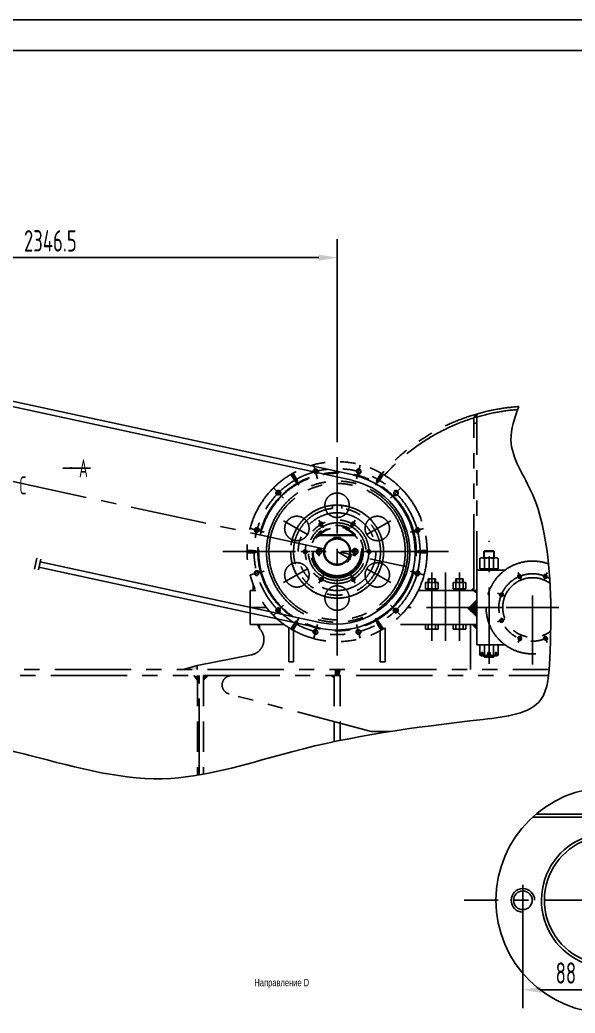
# Model space of a CAD drawing. Header units: millimetres. Extents: x -14 to 10486, y -616 to 6809.
# Drawn here: x 2647 to 4920, y 2742 to 6809 of the extents above; entities that cross this region are included whole.
import ezdxf
from ezdxf.enums import TextEntityAlignment as Align

# ---------------------------------------------------------------- set-up
doc = ezdxf.new("R2010")
doc.units = ezdxf.units.MM
doc.header["$LTSCALE"] = 250
for name, pattern in [('F', [0.75, 0.5, -0.25]), ('G', [2, 1.25, -0.25, 0.25, -0.25]), ('K', [2.5, 1.25, -0.25, 0.25, -0.25, 0.25, -0.25])]:
    doc.linetypes.add(name, pattern=pattern)
for name, color, linetype in [('01', 7, 'Continuous'), ('02', 1, 'Continuous'), ('04', 2, 'F'), ('05', 142, 'G'), ('07', 6, 'K'), ('08', 1, 'Continuous'), ('11', 3, 'Continuous')]:
    doc.layers.add(name, color=color, linetype=linetype)
doc.styles.get("Standard").update_dxf_attribs({"font": 'isocp', "width": 0.707, "bigfont": 'intecad.shx'})
doc.dimstyles.new('INTE', dxfattribs={"dimscale": 25, "dimtxt": 3.5, "dimasz": 3, "dimexe": 3, "dimexo": 0, "dimgap": 1, "dimtad": 1, "dimdec": 1, "dimdsep": 46, "dimtxsty": 'Standard', "dimcen": 0, "dimclrd": 1, "dimclre": 1, "dimclrt": 3, "dimaunit": 1, "dimadec": 0, "dimazin": 0, "dimtfac": 1, "dimtdec": 1, "dimtmove": 0, "dimatfit": 0, "dimfxl": 0, "dimarcsym": 0})

# ---------------------------------------------------------------- blocks, each defined once
blk = doc.blocks.new('*D16')
at = {"layer": '08', "color": 1, "lineweight": -2}
for p, q in [((4705.8, 3129.4), (4705.8, 2762.5)), ((5057.8, 3129.4), (5057.8, 2762.5)), ((4780.8, 2837.5), (4982.8, 2837.5))]:
    blk.add_line(p, q, dxfattribs=at)
at = {"layer": '08', "color": 1}
for points in [[(4780.8, 2850), (4780.8, 2825), (4705.8, 2837.5)], [(4982.8, 2850), (4982.8, 2825), (5057.8, 2837.5)]]:
    blk.add_solid(points, dxfattribs=at)
at = {"layer": 'Defpoints', "color": 0}
for p in [(4705.8, 3129.4), (5057.8, 3129.4), (5057.8, 2837.5)]:
    blk.add_point(p, dxfattribs=at)
at = {"layer": '08', "color": 3, "insert": (4881.8, 2906.2), "char_height": 87.5, "attachment_point": 5}
blk.add_mtext('88', dxfattribs=at)
blk = doc.blocks.new('*D34')
at = {"layer": '08', "color": 1, "lineweight": -2}
for p, q in [((1598.9, 5682), (1598.9, 5910.1)), ((3945.4, 5079.8), (3945.4, 5910.1)), ((3870.4, 5835.1), (1673.9, 5835.1))]:
    blk.add_line(p, q, dxfattribs=at)
at = {"layer": '08', "color": 1}
for points in [[(1673.9, 5847.6), (1673.9, 5822.6), (1598.9, 5835.1)], [(3870.4, 5847.6), (3870.4, 5822.6), (3945.4, 5835.1)]]:
    blk.add_solid(points, dxfattribs=at)
at = {"layer": 'Defpoints', "color": 0}
for p in [(1598.9, 5835.1), (1598.9, 5682), (3945.4, 5079.8)]:
    blk.add_point(p, dxfattribs=at)
at = {"layer": '08', "color": 3, "insert": (2772.1, 5903.8), "char_height": 87.5, "attachment_point": 5}
blk.add_mtext('2346.5', dxfattribs=at)
blk = doc.blocks.new('*U47')
at = {"layer": '01'}
blk.add_lwpolyline([(415, 292), (25, 292)], dxfattribs=at)
at = {"layer": '02'}
blk.add_lwpolyline([(420, 297), (0, 297)], dxfattribs=at)

msp = doc.modelspace()

# ---------------------------------------------------------------- hatches: boundary and pattern name
at = {"layer": '07', "linetype": 'K'}
for points in [[(4516.87, 5195.06), (4504.87, 5182.33), (4516.09, 5182.33, -0.0002497), (4516.87, 5182.56)], [(4494.54, 4472.33), (4504.87, 4472.33), (4504.87, 4482.62)], [(4516.87, 4434.33), (4485.37, 4402.83), (4516.87, 4402.83), (4516.87, 4403.33)], [(4503.95, 4472.33), (4516.87, 4472.33), (4516.87, 4461.5)], [(3627.37, 4332.83), (3619.16, 4332.83), (3627.37, 4316.83)], [(4516.87, 4313.66), (4516.87, 4332.83), (4498.75, 4332.83)], [(3373.37, 4148.83), (3373.37, 4164.83), (3315.26, 4148.83)], [(3958.17, 4148.83), (3938.97, 4148.83), (3938.97, 4123.83), (3951.47, 4123.83)]]:
    msp.add_hatch(color=6, dxfattribs=at).paths.add_polyline_path(points)
h = msp.add_hatch(color=6, dxfattribs=at)
h.paths.add_polyline_path([(4477.87, 4402.83), (4491.37, 4389.33), (4491.37, 4402.83)])
h.paths.add_polyline_path([(4491.37, 4402.83), (4491.37, 4389.33), (4496.87, 4383.83), (4516.87, 4383.83), (4516.87, 4402.83)])
h.paths.add_polyline_path([(4516.87, 4363.83), (4516.87, 4383.83), (4496.87, 4383.83)])
h = msp.add_hatch(dxfattribs=at)
h.set_pattern_fill('ANGLE', color=6, scale=0.5, style=0)
h.set_pattern_definition([(0, (-1476.3475, -8340.7804), (0, 3.4925), [2.54, -0.9525]), (90, (-1476.3475, -8340.7804), (-3.4925, 2e-16), [2.54, -0.9525])])
h.paths.add_polyline_path([(3373.97, 4123.83), (3359.22, 4123.83), (3373.97, 4104.57)])
h.paths.add_polyline_path([(3418.44, 4123.83), (3398.97, 4123.83), (3398.97, 4105.22)])

# ---------------------------------------------------------------- linework, layer by layer
at = {"layer": '01'}
for p, q in [((1709.85, 5444.24), (4012.42, 4945.27)), ((1785.01, 5405.03), (4007.67, 4923.38)), ((2725.47, 4567.25), (3876.45, 4317.84)), ((2730.21, 4589.14), (3881.2, 4339.73))]:
    msp.add_line(p, q, dxfattribs=at)
at = {"layer": '01', "color": 7, "linetype": 'Continuous'}
for p, q in [((4744.97, 3543.98), (5370.57, 3543.98)), ((4759.48, 3556.78), (5356.06, 3556.78))]:
    msp.add_line(p, q, dxfattribs=at)
for centre, radius in [((5057.77, 3203.98), 462), ((4705.77, 3203.98), 38.17)]:
    msp.add_circle(centre, radius, dxfattribs=at)
for centre, radius, start, end in [((3944.33, 4631.07), 321, 257.77321, 77.77321), ((3944.33, 4631.07), 298.6, 347.77321, 77.77321), ((3938.07, 4641.45), 307.04, 259.32431, 346.12609), ((5057.77, 3203.98), 276, 105.12167, 314.87833), ((5057.77, 3203.98), 264, 105.82662, 314.17338)]:
    msp.add_arc(centre, radius, start, end, dxfattribs=at)
at = {"layer": '02'}
msp.add_line((2936.74, 4973.54), (2822.74, 4973.54), dxfattribs=at)
msp.add_lwpolyline([(2858.74, 4973.54, 9, 0, 0), (2822.74, 4973.54, 0, 0, 0)], format="xyseb", dxfattribs=at)
at = {"layer": '02', "color": 1, "linetype": 'Continuous'}
msp.add_arc((4705.77, 3203.98), 48, 0, 270, dxfattribs=at)
at = {"layer": '02'}
msp.add_spline([(796.64, 4148.83), (815.2, 3919.44), (1204.94, 3592.54), (1504.21, 3655.14), (1717.65, 3659.78), (2268.62, 3685.05), (2404.95, 3807.67), (2682.15, 3798.59), (3265, 3703.29), (3760.33, 3812.28), (4543.22, 3944.48), (4779.52, 4026.23), (4815.88, 4194.26), (4793.16, 4702.89), (4745.37, 4866.38), (4656.83, 5088.91), (4688.62, 5225.38)], degree=3, dxfattribs=at)
at = {"layer": '04', "color": 2, "linetype": 'F'}
for p, q in [((3373.97, 4123.83), (3373.97, 3715.87)), ((3398.97, 4123.83), (3398.97, 3720.25)), ((3932.97, 4123.83), (3932.97, 3853.16)), ((3957.97, 4123.83), (3957.97, 3858.35))]:
    msp.add_line(p, q, dxfattribs=at)
at = {"layer": '05'}
for p, q in [((1147.64, 5237.61), (4225.56, 4570.64)), ((3945.37, 4205.97), (3945.37, 5161.59)), ((4705.77, 3129.44), (4705.77, 3266.75)), ((5604.35, 3203.98), (4464.92, 3203.98))]:
    msp.add_line(p, q, dxfattribs=at)
at = {"layer": '07', "color": 6, "linetype": 'K'}
for p, q in [((4504.87, 5182.33), (4516.87, 5195.06)), ((4504.87, 4472.33), (4504.87, 5182.33)), ((4504.87, 5182.33), (4516.87, 5182.33)), ((4516.87, 4402.83), (4516.87, 5195.06)), ((4504.87, 5157.33), (4516.87, 5157.33)), ((3865.36, 4929.96), (3850.45, 4985.6)), ((4025.39, 4929.96), (4040.3, 4985.6)), ((3756.81, 4947.93), (3769.29, 4926.31)), ((3757.67, 4948.44), (3776.66, 4915.55)), ((3788.25, 4903.48), (3759.44, 4953.37)), ((3764.6, 4952.44), (3783.59, 4919.55)), ((3765.47, 4952.93), (3777.95, 4931.31)), ((3777.95, 4931.31), (3769.29, 4926.31)), ((4102.5, 4903.48), (4131.3, 4953.37)), ((4126.15, 4952.44), (4107.16, 4919.55)), ((4125.28, 4952.93), (4112.79, 4931.31)), ((4112.79, 4931.31), (4121.45, 4926.31)), ((4133.08, 4948.44), (4114.09, 4915.55)), ((4133.94, 4947.93), (4121.45, 4926.31)), ((3726.77, 4849.94), (3686.03, 4890.67)), ((3776.66, 4915.55), (3783.59, 4919.55)), ((3776.66, 4915.55), (3781.49, 4915.19)), ((3783.59, 4919.55), (3781.49, 4915.19)), ((4107.16, 4919.55), (4114.09, 4915.55)), ((4107.16, 4919.55), (4109.26, 4915.19)), ((4114.09, 4915.55), (4109.26, 4915.19)), ((4163.98, 4849.94), (4204.71, 4890.67)), ((3926.37, 4820.88), (3926.37, 4808.32)), ((3964.37, 4820.88), (3964.37, 4808.32)), ((3725.87, 4758.12), (3826.68, 4699.92)), ((3889.44, 4728.22), (3871.29, 4759.65)), ((4001.31, 4728.22), (4019.46, 4759.65)), ((4165.06, 4758.12), (4064.26, 4699.92)), ((3646.75, 4711.35), (3591.11, 4726.26)), ((4244, 4711.35), (4299.64, 4726.26)), ((3868.27, 4697.23), (4022.66, 4697.23)), ((3871.12, 4700.43), (4019.81, 4700.43)), ((3931.47, 4689.23), (3931.47, 4681.41)), ((3958.97, 4689.73), (3931.97, 4689.73)), ((3959.47, 4689.23), (3959.47, 4681.41)), ((3576.91, 4636.33), (3601.87, 4636.33)), ((3601.87, 4636.33), (3601.87, 4626.33)), ((3872.47, 4612.7), (3872.47, 4647.02)), ((4018.47, 4612.7), (4018.47, 4647.02)), ((4288.87, 4626.33), (4288.87, 4636.33)), ((4313.84, 4636.33), (4288.87, 4636.33)), ((4567.37, 4172.07), (4567.37, 4674.99)), ((4400.75, 4631.33), (3478.19, 4631.33)), ((3631.13, 4631.33), (3573.51, 4631.33)), ((3576.89, 4635.33), (3614.87, 4635.33)), ((3576.89, 4627.33), (3614.87, 4627.33)), ((3576.91, 4626.33), (3601.87, 4626.33)), ((3614.87, 4635.33), (3614.87, 4627.33)), ((3614.87, 4635.33), (3617.6, 4631.33)), ((3614.87, 4627.33), (3617.6, 4631.33)), ((3833.5, 4631.33), (3797.21, 4631.33)), ((4002.04, 4598.67), (3945.47, 4631.33)), ((4002.79, 4613.82), (3989.29, 4590.44)), ((4002.61, 4614.51), (3995.84, 4618.42)), ((4057.25, 4631.33), (4093.54, 4631.33)), ((4259.62, 4631.33), (4317.23, 4631.33)), ((4275.87, 4635.33), (4273.15, 4631.33)), ((4275.87, 4627.33), (4273.15, 4631.33)), ((4313.85, 4635.33), (4275.87, 4635.33)), ((4275.87, 4635.33), (4275.87, 4627.33)), ((4313.85, 4627.33), (4275.87, 4627.33)), ((4313.84, 4626.33), (4288.87, 4626.33)), ((4529.87, 4603.1), (4529.87, 4561.33)), ((4537.81, 4606.33), (4595.44, 4606.33)), ((4549.37, 4634.69), (4546.37, 4631.69)), ((4546.37, 4606.33), (4546.37, 4631.69)), ((4588.37, 4631.69), (4546.37, 4631.69)), ((4548, 4606.33), (4548, 4633.31)), ((4548.62, 4603.1), (4548.62, 4561.33)), ((4549.37, 4634.69), (4585.37, 4634.69)), ((4567.37, 4559.34), (4567.37, 4611.87)), ((4585.37, 4634.69), (4588.37, 4631.69)), ((4586.12, 4603.1), (4586.12, 4561.33)), ((4586.75, 4606.33), (4586.75, 4633.31)), ((4588.37, 4606.33), (4588.37, 4631.69)), ((4604.87, 4603.1), (4604.87, 4561.33)), ((3725.87, 4504.55), (3826.68, 4562.75)), ((3988.61, 4590.26), (3981.84, 4594.17)), ((4165.06, 4504.55), (4064.26, 4562.75)), ((4516.87, 4555.83), (4632.72, 4555.83)), ((4529.87, 4561.33), (4604.87, 4561.33)), ((4567.37, 4561.33), (4535.62, 4561.33)), ((4535.62, 4561.33), (4535.62, 4555.83)), ((4567.37, 4561.33), (4564.2, 4555.83)), ((4567.37, 4563.43), (4567.37, 4548.74)), ((4567.37, 4561.33), (4599.12, 4561.33)), ((4570.26, 4555.83), (4573.44, 4561.33)), ((4599.12, 4561.33), (4599.12, 4555.83)), ((3646.75, 4551.32), (3591.11, 4536.41)), ((3889.44, 4534.45), (3871.29, 4503.02)), ((4001.31, 4534.45), (4019.46, 4503.02)), ((4244, 4551.32), (4299.64, 4536.41)), ((4318.37, 4519.83), (4333.37, 4519.83)), ((4318.37, 4505.43), (4318.37, 4519.83)), ((4321.37, 4519.83), (4321.37, 4505.43)), ((4333.37, 4266.46), (4333.37, 4546.59)), ((4348.37, 4519.83), (4333.37, 4519.83)), ((4345.37, 4519.83), (4345.37, 4505.43)), ((4348.37, 4505.43), (4348.37, 4519.83)), ((4389.37, 4266.46), (4389.37, 4546.59)), ((4431.37, 4505.43), (4431.37, 4519.83)), ((4431.37, 4519.83), (4446.37, 4519.83)), ((4434.37, 4519.83), (4434.37, 4505.43)), ((4446.37, 4266.46), (4446.37, 4546.59)), ((4461.37, 4519.83), (4446.37, 4519.83)), ((4458.37, 4519.83), (4458.37, 4505.43)), ((4461.37, 4505.43), (4461.37, 4519.83)), ((4698.23, 4516.66), (4686.15, 4545.8)), ((4792.52, 4516.66), (4804.59, 4545.8)), ((3602.37, 4472.33), (3602.37, 4496.64)), ((4333.37, 4505.43), (4307.95, 4505.43)), ((4307.95, 4505.43), (4307.95, 4479.83)), ((4307.95, 4479.83), (4333.37, 4479.83)), ((4333.37, 4479.83), (4310.62, 4479.83)), ((4310.62, 4479.83), (4310.62, 4472.33)), ((4318.37, 4505.43), (4318.37, 4479.83)), ((4333.37, 4472.33), (4329.04, 4479.83)), ((4333.37, 4506.48), (4333.37, 4478.78)), ((4333.37, 4505.43), (4358.8, 4505.43)), ((4333.37, 4481.93), (4333.37, 4470.24)), ((4333.37, 4479.83), (4356.12, 4479.83)), ((4333.37, 4479.83), (4337.7, 4472.33)), ((4358.8, 4479.83), (4333.37, 4479.83)), ((4348.37, 4505.43), (4348.37, 4479.83)), ((4356.12, 4479.83), (4356.12, 4472.33)), ((4358.8, 4505.43), (4358.8, 4479.83)), ((4420.95, 4505.43), (4420.95, 4479.83)), ((4446.37, 4505.43), (4420.95, 4505.43)), ((4420.95, 4479.83), (4446.37, 4479.83)), ((4446.37, 4479.83), (4423.62, 4479.83)), ((4423.62, 4479.83), (4423.62, 4472.33)), ((4431.37, 4505.43), (4431.37, 4479.83)), ((4446.37, 4472.33), (4442.04, 4479.83)), ((4446.37, 4506.48), (4446.37, 4478.78)), ((4446.37, 4505.43), (4471.8, 4505.43)), ((4446.37, 4481.93), (4446.37, 4470.24)), ((4446.37, 4479.83), (4469.12, 4479.83)), ((4446.37, 4479.83), (4450.7, 4472.33)), ((4471.8, 4479.83), (4446.37, 4479.83)), ((4461.37, 4505.43), (4461.37, 4479.83)), ((4469.12, 4479.83), (4469.12, 4472.33)), ((4471.8, 4505.43), (4471.8, 4479.83)), ((4494.54, 4472.33), (4504.87, 4482.62)), ((3589.37, 4472.33), (3589.37, 4402.83)), ((3612.94, 4472.33), (3589.37, 4472.33)), ((4277.81, 4472.33), (4516.87, 4472.33)), ((4310.62, 4472.33), (4333.37, 4472.33)), ((4356.12, 4472.33), (4333.37, 4472.33)), ((4423.62, 4472.33), (4446.37, 4472.33)), ((4469.12, 4472.33), (4446.37, 4472.33)), ((4485.37, 4402.83), (4516.87, 4434.33)), ((4503.95, 4472.33), (4516.87, 4461.5)), ((4631.55, 4449.98), (4602.41, 4462.05)), ((4745.37, 4451.19), (4745.37, 4170)), ((3589.37, 4402.83), (3656.27, 4402.83)), ((3589.87, 4402.83), (3589.87, 4332.83)), ((3656.27, 4402.83), (3589.87, 4402.83)), ((3726.77, 4412.72), (3686.03, 4371.99)), ((4163.98, 4412.72), (4204.71, 4371.99)), ((4623.37, 4402.83), (4234.48, 4402.83)), ((4516.87, 4363.83), (4477.87, 4402.83)), ((4516.87, 4403.33), (4516.87, 4249.83)), ((4637.37, 4402.83), (4853.37, 4402.83)), ((3788.25, 4359.19), (3759.44, 4309.29)), ((4102.5, 4359.19), (4131.3, 4309.29)), ((4631.55, 4355.68), (4602.41, 4343.61)), ((3729.29, 4332.83), (3589.87, 4332.83)), ((3627.37, 4316.83), (3619.16, 4332.83)), ((3627.37, 4332.83), (3627.37, 4316.83)), ((3747.37, 4180.83), (3747.37, 4320.55)), ((3756.81, 4314.73), (3769.29, 4336.35)), ((3757.67, 4314.22), (3776.66, 4347.11)), ((3764.6, 4310.22), (3783.59, 4343.11)), ((3765.47, 4309.73), (3777.95, 4331.35)), ((3769.29, 4336.35), (3777.95, 4331.35)), ((3776.66, 4347.11), (3781.49, 4347.47)), ((3776.66, 4347.11), (3783.59, 4343.11)), ((3783.59, 4343.11), (3781.49, 4347.47)), ((3865.36, 4332.71), (3850.45, 4277.07)), ((4025.39, 4332.71), (4040.3, 4277.07)), ((4107.16, 4343.11), (4109.26, 4347.47)), ((4107.16, 4343.11), (4114.09, 4347.11)), ((4126.15, 4310.22), (4107.16, 4343.11)), ((4114.09, 4347.11), (4109.26, 4347.47)), ((4112.79, 4331.35), (4121.45, 4336.35)), ((4125.28, 4309.73), (4112.79, 4331.35)), ((4133.08, 4314.22), (4114.09, 4347.11)), ((4133.94, 4314.73), (4121.45, 4336.35)), ((4142.37, 4319.91), (4142.37, 4180.83)), ((4516.87, 4332.83), (4161.45, 4332.83)), ((4307.95, 4332.83), (4333.37, 4332.83)), ((4307.95, 4314.13), (4307.95, 4332.83)), ((4333.37, 4314.13), (4307.95, 4314.13)), ((4318.37, 4332.83), (4318.37, 4314.13)), ((4358.8, 4332.83), (4333.37, 4332.83)), ((4333.37, 4314.13), (4358.8, 4314.13)), ((4348.37, 4332.83), (4348.37, 4314.13)), ((4358.8, 4314.13), (4358.8, 4332.83)), ((4420.95, 4332.83), (4446.37, 4332.83)), ((4420.95, 4314.13), (4420.95, 4332.83)), ((4446.37, 4314.13), (4420.95, 4314.13)), ((4431.37, 4332.83), (4431.37, 4314.13)), ((4471.8, 4332.83), (4446.37, 4332.83)), ((4446.37, 4314.13), (4471.8, 4314.13)), ((4461.37, 4332.83), (4461.37, 4314.13)), ((4471.8, 4314.13), (4471.8, 4332.83)), ((4491.37, 4148.83), (4491.37, 4332.83)), ((4498.75, 4332.83), (4516.87, 4313.66)), ((3767.37, 4308.67), (3767.37, 4180.83)), ((4122.37, 4308.12), (4122.37, 4180.83)), ((4698.23, 4289.01), (4686.15, 4259.87)), ((4792.52, 4289.01), (4804.59, 4259.87)), ((4516.87, 4249.83), (4632.72, 4249.83)), ((4604.87, 4249.83), (4529.87, 4249.83)), ((4529.87, 4208.07), (4529.87, 4249.83)), ((4548.62, 4208.07), (4548.62, 4249.83)), ((4567.37, 4253.92), (4567.37, 4201.39)), ((4586.12, 4208.07), (4586.12, 4249.83)), ((4604.87, 4208.07), (4604.87, 4249.83)), ((3373.37, 4164.83), (3594.6, 4208.81)), ((4541.5, 4217.83), (4537, 4217.83)), ((4537, 4217.83), (4537, 4205)), ((4539.25, 4221.18), (4539.25, 4202.36)), ((4562.87, 4204.83), (4539.31, 4204.83)), ((4541.5, 4217.83), (4541.5, 4205)), ((4546.37, 4201.89), (4546.37, 4204.83)), ((4549.37, 4198.89), (4546.37, 4201.89)), ((4588.37, 4201.89), (4546.37, 4201.89)), ((4547.53, 4200.73), (4547.53, 4204.83)), ((4549.37, 4198.89), (4585.37, 4198.89)), ((4558.82, 4209.89), (4576.19, 4209.89)), ((4571.87, 4217.83), (4562.87, 4217.83)), ((4562.87, 4217.83), (4562.87, 4204.83)), ((4571.87, 4217.83), (4571.87, 4204.83)), ((4596.94, 4204.83), (4571.87, 4204.83)), ((4588.37, 4201.89), (4585.37, 4198.89)), ((4586.87, 4200.39), (4586.87, 4204.83)), ((4588.37, 4201.89), (4588.37, 4204.83)), ((4593.25, 4217.83), (4597.75, 4217.83)), ((4593.25, 4217.83), (4593.25, 4205)), ((4595.5, 4221.18), (4595.5, 4202.36)), ((4597.75, 4217.83), (4597.75, 4205)), ((914.84, 4148.83), (4813.36, 4148.83)), ((3373.37, 4164.83), (3315.26, 4148.83)), ((3373.37, 4148.83), (3373.37, 4164.83)), ((3767.37, 4180.83), (3747.37, 4180.83)), ((3938.97, 4123.83), (3938.97, 4148.83)), ((3958.17, 4148.83), (3951.47, 4123.83)), ((4142.37, 4180.83), (4122.37, 4180.83)), ((898.36, 4123.83), (4810.99, 4123.83)), ((3373.97, 4104.57), (3359.22, 4123.83)), ((3380.79, 3717.02), (3380.79, 4123.83)), ((3398.97, 4105.22), (3418.44, 4123.83)), ((3932.97, 4114.19), (3922.02, 4123.83)), ((4084.97, 3894.83), (3503.23, 4049.1)), ((4162.18, 3894.83), (4084.97, 3894.83))]:
    msp.add_line(p, q, dxfattribs=at)
at = {"layer": '07'}
for p, q in [((2707.39, 4560.34), (2716.89, 4604.17)), ((2723.23, 4556.91), (2732.72, 4600.74))]:
    msp.add_line(p, q, dxfattribs=at)
at = {"layer": '07', "color": 6, "linetype": 'K'}
for centre, radius in [((3945.37, 4631.33), 368.5), ((3945.37, 4631.33), 339.75), ((3857.44, 4959.51), 8), ((4033.31, 4959.51), 8), ((3705.13, 4871.57), 8), ((3945.47, 4821.33), 50), ((4185.61, 4871.57), 8), ((3945.37, 4631.33), 190.5), ((3780.92, 4726.33), 50), ((3945.37, 4631.33), 159), ((3945.37, 4631.33), 130), ((4110.01, 4726.33), 50), ((3617.2, 4719.27), 8), ((3945.37, 4631.33), 107.5), ((3945.47, 4631.33), 101.5), ((3945.37, 4631.33), 98.5), ((3880.37, 4743.92), 6), ((4010.37, 4743.92), 6), ((4273.55, 4719.27), 8), ((3815.37, 4631.33), 6), ((3872.47, 4631.33), 9.54), ((4018.47, 4631.33), 9.54), ((4075.37, 4631.33), 6), ((3780.92, 4536.33), 50), ((4110.01, 4536.33), 50), ((3617.2, 4543.4), 8), ((3880.37, 4518.75), 6), ((4010.37, 4518.75), 6), ((4273.55, 4543.4), 8), ((4692.56, 4530.33), 6), ((4798.18, 4530.33), 6), ((3945.47, 4441.33), 50), ((4617.88, 4455.64), 6), ((3705.13, 4391.09), 8), ((4185.61, 4391.09), 8), ((4617.88, 4350.02), 6), ((3857.44, 4303.16), 8), ((4033.31, 4303.16), 8), ((4692.56, 4275.34), 6), ((4798.18, 4275.34), 6), ((4567.37, 4209.89), 4.5)]:
    msp.add_circle(centre, radius, dxfattribs=at)
for centre, radius, start, end in [((4745.37, 4402.33), 825, 93.94445, 138.33406), ((4745.37, 4402.33), 813, 94.314, 106.38058), ((4745.37, 4402.33), 813, 107.20659, 138.17246), ((3857.44, 4959.51), 10, 285, 195.84324), ((4033.31, 4959.51), 10, 255, 165.84324), ((3945.47, 4631.33), 324, 0, 180), ((3945.47, 4631.33), 321, 0, 180), ((3945.47, 4631.33), 289, 0, 180), ((3945.47, 4631.33), 279, 0, 180), ((3705.13, 4871.57), 10, 315, 225.84324), ((4185.61, 4871.57), 10, 225, 135.84324), ((3945.47, 4631.33), 190, 0, 180), ((3945.37, 4631.33), 178, 96.12752, 83.87248), ((3617.2, 4719.27), 10, 345, 255.84324), ((3945.37, 4631.33), 118, 4.37427, 175.62573), ((3880.37, 4743.92), 8, 28.23677, 300), ((4010.37, 4743.92), 8, 328.23677, 240), ((4273.55, 4719.27), 10, 195, 105.84324), ((3945.47, 4631.33), 55, 104.74665, 315.25335), ((3945.47, 4631.33), 52, 105.6185, 314.3815), ((3931.97, 4689.23), 0.5, 90, 180), ((3945.47, 4631.33), 52, 74.3815, 105.6185), ((3958.97, 4689.23), 0.5, 0, 90), ((3945.47, 4631.33), 55, 344.74665, 75.25335), ((3945.47, 4631.33), 52, 345.6185, 74.3815), ((3815.37, 4631.33), 8, 88.23677, 0), ((3872.47, 4631.33), 12, 0, 270), ((4018.47, 4631.33), 12, 270, 180), ((4075.37, 4631.33), 8, 268.23677, 180), ((3945.47, 4631.33), 324, 180, 0), ((3945.47, 4631.33), 321, 180, 0), ((3945.47, 4631.33), 289, 180, 0), ((3945.47, 4631.33), 279, 180, 0), ((3945.47, 4631.33), 190, 180, 0), ((3945.47, 4631.33), 118, 184.37427, 355.62573), ((3945.47, 4631.33), 52, 314.3815, 345.6185), ((4002.36, 4614.07), 0.5, 330, 60), ((4539.25, 4591.12), 15.21, 51.94439, 128.05561), ((4567.37, 4550.35), 55.98, 70.43279, 109.56721), ((4595.5, 4591.12), 15.21, 51.94439, 128.05561), ((3945.47, 4631.33), 52, 254.3815, 285.6185), ((3988.86, 4590.69), 0.5, 240, 330), ((4745.37, 4402.83), 190, 69.89224, 180), ((3617.2, 4543.4), 10, 15, 285.84324), ((3880.37, 4518.75), 8, 148.23677, 60), ((4010.37, 4518.75), 8, 208.23677, 120), ((4273.55, 4543.4), 10, 165, 75.84324), ((4745.37, 4402.83), 138, 59.32762, 302.32982), ((4745.37, 4402.83), 122, 54.04209, 307.50238), ((4692.56, 4530.33), 8, 112.5, 20.83902), ((4798.18, 4530.33), 8, 67.5, 335.83902), ((4617.88, 4455.64), 8, 157.5, 65.83902), ((3705.13, 4391.09), 10, 45, 315.84324), ((4185.61, 4391.09), 10, 135, 45.84324), ((4745.37, 4402.83), 190, 180, 292.22148), ((4617.88, 4350.02), 8, 202.5, 110.83902), ((3582.12, 4271.58), 64, 281.24236, 45), ((3857.44, 4303.16), 10, 75, 345.84324), ((4033.31, 4303.16), 10, 105, 15.84324), ((4692.56, 4275.34), 8, 247.5, 155.83902), ((4798.18, 4275.34), 8, 292.5, 200.83902), ((4539.25, 4220.04), 15.21, 231.94439, 308.05561), ((4567.37, 4260.82), 55.98, 250.43279, 265.38965), ((4567.37, 4260.82), 55.98, 274.61035, 289.56721), ((4595.5, 4220.04), 15.21, 231.94439, 308.05561), ((3512.97, 4085.83), 38, 90, 255.1478)]:
    msp.add_arc(centre, radius, start, end, dxfattribs=at)

# ---------------------------------------------------------------- block references
at = {"layer": '07', "xscale": 25, "yscale": 25, "zscale": 25}
msp.add_blockref('*U47', (-14.46, -616.39), dxfattribs=at)

# ---------------------------------------------------------------- texts
at = {"layer": '07', "insert": (3606.95, 2882.17), "char_height": 30, "attachment_point": 1}
msp.add_mtext('{\\fArial|b0|i0|c204|p34;\\C3;Направление \\fArial|b0|i0|c0|p34;D}', dxfattribs=at)
at = {"layer": '11', "width": 0.600864}
for s, p in [('A', (2889.44, 4913.46)), ('C', (2645.21, 4843.15))]:
    msp.add_text(s, height=74.25, dxfattribs=at).set_placement(p, align=Align.BOTTOM_LEFT)

# ---------------------------------------------------------------- dimensions: what is measured, and where the dimension line sits
at = {"layer": '08'}
dim = msp.add_linear_dim(base=(1598.87, 5835.08), p1=(3945.37, 5079.83), p2=(1598.87, 5681.99), dimstyle='INTE', dxfattribs=at)
dim.commit()
dim.dimension.update_dxf_attribs({"geometry": '*D34', "text_midpoint": (2772.12, 5903.84)})
dim = msp.add_linear_dim(base=(5057.77, 2837.49), p1=(4705.77, 3129.44), p2=(5057.77, 3129.44), text='88', dimstyle='INTE', dxfattribs=at)
dim.commit()
dim.dimension.update_dxf_attribs({"geometry": '*D16', "text_midpoint": (4881.77, 2906.24)})

doc.saveas('drawing.dxf')
